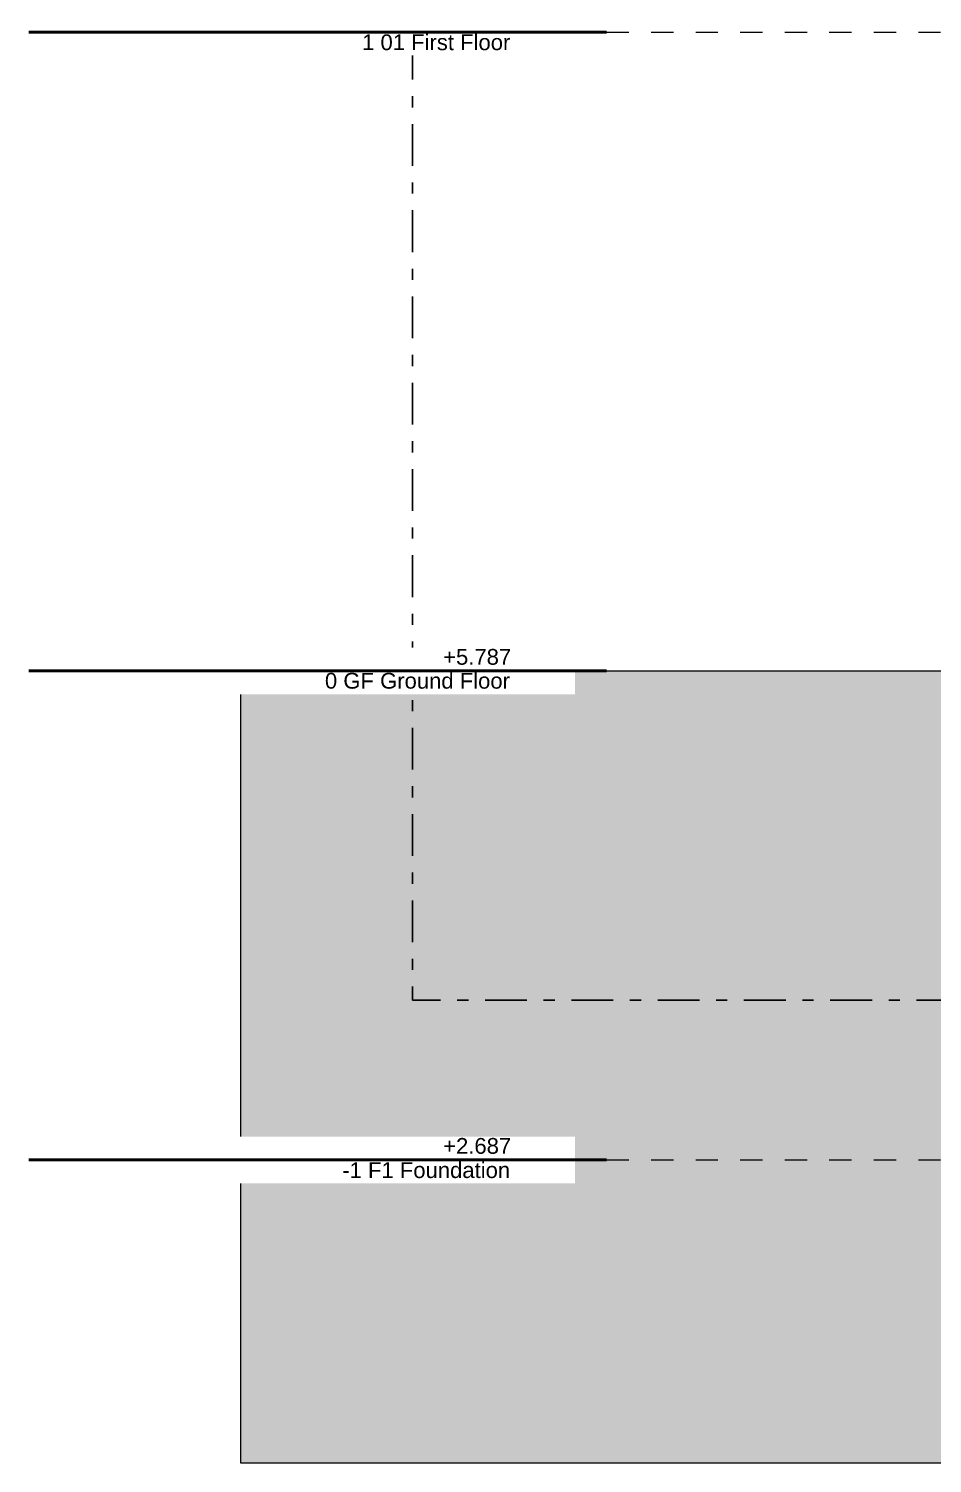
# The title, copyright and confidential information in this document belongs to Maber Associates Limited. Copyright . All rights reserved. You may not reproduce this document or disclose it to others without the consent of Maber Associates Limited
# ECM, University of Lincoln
# Model space of a CAD drawing. Header units: millimetres. Extents: x -48147 to 1417267, y -496296 to 18123.
# Drawn here: x 1354000 to 1359726, y -496296 to -487201 of the extents above; entities that cross this region are included whole.
import ezdxf

# ---------------------------------------------------------------- set-up
doc = ezdxf.new("R2010")
doc.units = ezdxf.units.MM
doc.header["$MEASUREMENT"] = 0
for name, pattern in [('Dashed', [2822.222233, 1411.111116, -1411.111116]), ('Double Dashed', [546.805537, 264.583325, -105.833328, 70.555556, -105.833328]), ('Wipeout_Contour', [1000, 0, -1000])]:
    doc.linetypes.add(name, pattern=pattern)
for name, color, linetype, lineweight, true_color in [('0_Pen_No__105', 7, 'Continuous', 15, 0xa6a6a6), ('0_Pen_No__25', 7, 'Continuous', 50, 0x2a2a2a), ('HATCHING_Pen_No__145', 7, 'Continuous', 0, 0xa6a6a6)]:
    doc.layers.add(name, color=color, linetype=linetype, lineweight=lineweight, true_color=true_color)
for name, color, linetype, lineweight in [('0_Pen_No__6', 7, 'Continuous', 35), ('A-95-D_1_100_Pen_No__1', 7, 'Continuous', 13), ('A-95-P_Drawing_Pen_No__194', 7, 'Continuous', 25), ('HATCHING_Pen_No__191', 7, 'Continuous', 5)]:
    doc.layers.add(name, color=color, linetype=linetype, lineweight=lineweight)
doc.layers.add('A-95-D_1_100', color=7, linetype='Continuous')
doc.layers.add('A-95-P_Drawing', color=7, linetype='Continuous')
doc.styles.add('GENERATED_STYLE_1', font='')
doc.styles.add('GENERATED_STYLE_2', font='')
doc.styles.get('GENERATED_STYLE_1').set_extended_font_data('Arial')
doc.styles.get('GENERATED_STYLE_2').set_extended_font_data('Swis721 BT')
doc.dimstyles.new('GENERATED_STYLE__2', dxfattribs={"dimtxt": 150, "dimasz": 47.5, "dimexe": 0.18, "dimexo": 0, "dimgap": 0.09, "dimtad": 1, "dimdec": 0, "dimzin": 0, "dimdsep": 46, "dimtxsty": 'GENERATED_STYLE_1', "dimblk": 'ARROWHEAD_2', "dimblk1": 'ARROWHEAD_2', "dimblk2": 'ARROWHEAD_2', "dimcen": 0.09, "dimclrd": 7, "dimclre": 7, "dimclrt": 7, "dimadec": 0, "dimazin": 0, "dimtfac": 1, "dimtdec": 4, "dimtmove": 0, "dimatfit": 3, "dimfxl": 1, "dimtolj": 1, "dimtzin": 0, "dimarcsym": 0})

# ---------------------------------------------------------------- blocks, each defined once
blk = doc.blocks.new('*D830', base_point=(1376122.5, -491272.8))
at = {"layer": 'A-95-D_1_100_Pen_No__1', "linetype": 'Continuous'}
for p, q in [((1357513, -487222.8), (1357419.3, -487222.8)), ((1357434.9, -487204.8), (1357497.4, -487240.9)), ((1357466.1, -491272.8), (1357466.1, -487222.8)), ((1357434.9, -491254.8), (1357497.4, -491290.9)), ((1357513, -491272.8), (1357419.3, -491272.8)), ((1357466.1, -491303.4), (1357466.1, -491272.8))]:
    blk.add_line(p, q, dxfattribs=at)
at = {"layer": 'A-95-D_1_100_Pen_No__1', "insert": (1357436.1, -489505.2), "char_height": 150, "attachment_point": 7, "rotation": 90, "style": 'GENERATED_STYLE_1'}
blk.add_mtext('\\A1;{\\fArial|b0|i0|c0|p34;4,050}', dxfattribs=at)
blk = doc.blocks.new('ARROWHEAD_2')
at = {"color": 0, "linetype": 'Continuous', "lineweight": 0}
for p, q in [((0, 0), (-1, 0)), ((-0.38, -0.66), (0.38, 0.66))]:
    blk.add_line(p, q, dxfattribs=at)
blk = doc.blocks.new('*D832', base_point=(1376122.5, -491272.8))
at = {"layer": 'A-95-D_1_100_Pen_No__1', "linetype": 'Continuous'}
for p, q in [((1357513, -483172.8), (1357419.3, -483172.8)), ((1357434.9, -483154.8), (1357497.4, -483190.9)), ((1357466.1, -487222.8), (1357466.1, -483172.8)), ((1357513, -487222.8), (1357419.3, -487222.8)), ((1357434.9, -487204.8), (1357497.4, -487240.9))]:
    blk.add_line(p, q, dxfattribs=at)
at = {"layer": 'A-95-D_1_100_Pen_No__1', "insert": (1357436.1, -485455.2), "char_height": 150, "attachment_point": 7, "rotation": 90, "style": 'GENERATED_STYLE_1'}
blk.add_mtext('\\A1;{\\fArial|b0|i0|c0|p34;4,050}', dxfattribs=at)
blk = doc.blocks.new('S-25 Building Section_STORY_MARKER', base_point=(1376122.5, -491272.8))
at = {"layer": '0_Pen_No__105', "linetype": 'Dashed', "ltscale": 0.1}
for p, q in [((1357662.3, -487222.8), (1413604.9, -487222.8)), ((1357662.3, -491272.8), (1413604.9, -491272.8)), ((1357662.3, -494372.8), (1413604.9, -494372.8))]:
    blk.add_line(p, q, dxfattribs=at)
at = {"layer": '0_Pen_No__25', "linetype": 'Continuous'}
for p, q in [((1357662.3, -487222.8), (1357562.3, -487222.8)), ((1357662.3, -491272.8), (1357562.3, -491272.8)), ((1357662.3, -494372.8), (1357562.3, -494372.8))]:
    blk.add_line(p, q, dxfattribs=at)
at = {"color": 254, "linetype": 'Wipeout_Contour', "lineweight": 0, "ltscale": 5762490.703351474}
blk.add_wipeout([(1354000.3, -487074.6), (1354000.3, -487371.1), (1357462.3, -487371.1), (1357462.3, -487074.6)], dxfattribs=at)
at = {"color": 254, "linetype": 'Wipeout_Contour', "lineweight": 0, "ltscale": 5767989.745511435}
blk.add_wipeout([(1354000.3, -491124.6), (1354000.3, -491421.1), (1357462.3, -491421.1), (1357462.3, -491124.6)], dxfattribs=at)
at = {"color": 254, "linetype": 'Wipeout_Contour', "lineweight": 0, "ltscale": 5772226.06886065}
blk.add_wipeout([(1354000.3, -494224.6), (1354000.3, -494521.1), (1357462.3, -494521.1), (1357462.3, -494224.6)], dxfattribs=at)
at = {"layer": '0_Pen_No__25', "linetype": 'Continuous'}
for p, q in [((1354000.3, -487222.8), (1357062.3, -487222.8)), ((1357262.3, -487222.8), (1357062.3, -487222.8)), ((1357262.3, -487222.8), (1357462.3, -487222.8)), ((1357562.3, -487222.8), (1357462.3, -487222.8)), ((1354000.3, -491272.8), (1357062.3, -491272.8)), ((1357262.3, -491272.8), (1357062.3, -491272.8)), ((1357262.3, -491272.8), (1357462.3, -491272.8)), ((1357562.3, -491272.8), (1357462.3, -491272.8)), ((1354000.3, -494372.8), (1357062.3, -494372.8)), ((1357262.3, -494372.8), (1357062.3, -494372.8)), ((1357262.3, -494372.8), (1357462.3, -494372.8)), ((1357562.3, -494372.8), (1357462.3, -494372.8))]:
    blk.add_line(p, q, dxfattribs=at)
at = {"layer": '0_Pen_No__6', "char_height": 100, "attachment_point": 1, "style": 'GENERATED_STYLE_2'}
for s, insert in [('\\A1;{\\fSwis721 BT|b0|i0|c0|p34;1 01 First Floor}', (1356113, -487237.4)), ('\\A1;{\\fSwis721 BT|b0|i0|c0|p34;+5.787}', (1356626.5, -491133.4)), ('\\A1;{\\fSwis721 BT|b0|i0|c0|p34;0 GF Ground Floor}', (1355877.5, -491284.8)), ('\\A1;{\\fSwis721 BT|b0|i0|c0|p34;+2.687}', (1356626.5, -494233.4)), ('\\A1;{\\fSwis721 BT|b0|i0|c0|p34;-1 F1 Foundation}', (1355987.1, -494387.1))]:
    blk.add_mtext(s, dxfattribs=dict(at, insert=insert))

msp = doc.modelspace()

# ---------------------------------------------------------------- dimensions: what is measured, and where the dimension line sits
at = {"layer": 'A-95-D_1_100', "linetype": 'Continuous'}
for base, p1, p2, picture, middle in [((1357466.1, -483172.8), (1359404.2, -487222.8), (1359110.5, -483172.8), '*D832', (1357361.1, -485170.6)), ((1357466.1, -487222.8), (1359658.2, -491272.8), (1359404.2, -487222.8), '*D830', (1357361.1, -489220.6))]:
    dim = msp.add_linear_dim(base=base, p1=p1, p2=p2, angle=90, dimstyle='GENERATED_STYLE__2', dxfattribs=at)
    dim.commit()
    dim.dimension.update_dxf_attribs({"geometry": picture, "text_midpoint": middle, "dimtype": 160, "text_rotation": 90})

# ---------------------------------------------------------------- next in the draw order: wipeouts: each hides what was drawn before it
at = {"color": 254, "linetype": 'Wipeout_Contour', "lineweight": 0, "ltscale": 5770154.057643087}
msp.add_wipeout([(1356432.3, -471061.1), (1362596, -471061.1), (1362596, -493360.4), (1356432.3, -493360.4)], dxfattribs=at).dxf.layer = 'A-95-P_Drawing'

# ---------------------------------------------------------------- next in the draw order: hatches: boundary and pattern name
at = {"layer": 'HATCHING_Pen_No__145', "linetype": 'Continuous'}
msp.add_hatch(color=256, dxfattribs=at).paths.add_polyline_path([(1355345.2, -491272.8), (1359827.5, -491272.8), (1359827.5, -491952.6), (1359897.5, -491952.6), (1359897.5, -492202.8), (1360443, -492202.8), (1360443, -491673.3), (1376380.6, -491673.3), (1376380.6, -491497.8), (1396555.4, -491497.8), (1396555.4, -491692.8), (1403458.7, -491692.8), (1403458.7, -491497.8), (1404768.7, -491497.8), (1404768.7, -491872.8), (1406768.7, -491872.8), (1406768.7, -491497.8), (1408667, -491497.8), (1408667, -491772.8), (1409167, -491772.8), (1409167, -491673.3), (1409237, -491673.3), (1409237, -491422.6), (1413992.3, -491422.6), (1413992.3, -496295.5), (1355345.2, -496295.5)])

# ---------------------------------------------------------------- next in the draw order: linework, layer by layer
at = {"layer": 'A-95-P_Drawing_Pen_No__194', "linetype": 'Double Dashed', "flags": 128}
msp.add_lwpolyline([(1356432.3, -471061.1), (1362596, -471061.1), (1362596, -493360.4), (1356432.3, -493360.4)], close=True, dxfattribs=at)
at = {"layer": 'HATCHING_Pen_No__191', "linetype": 'Continuous', "flags": 128}
msp.add_lwpolyline([(1413992.3, -496295.5), (1355345.2, -496295.5), (1355345.2, -491272.8), (1359827.5, -491272.8), (1359827.5, -491952.6), (1359897.5, -491952.6), (1359897.5, -492202.8), (1360443, -492202.8), (1360443, -491673.3), (1376380.6, -491673.3), (1376380.6, -491497.8), (1396555.4, -491497.8)], dxfattribs=at)

# ---------------------------------------------------------------- next in the draw order: block references
at = {"linetype": 'Continuous', "lineweight": 0}
msp.add_blockref('S-25 Building Section_STORY_MARKER', (1376122.5, -491272.8), dxfattribs=at)

doc.saveas('drawing.dxf')
